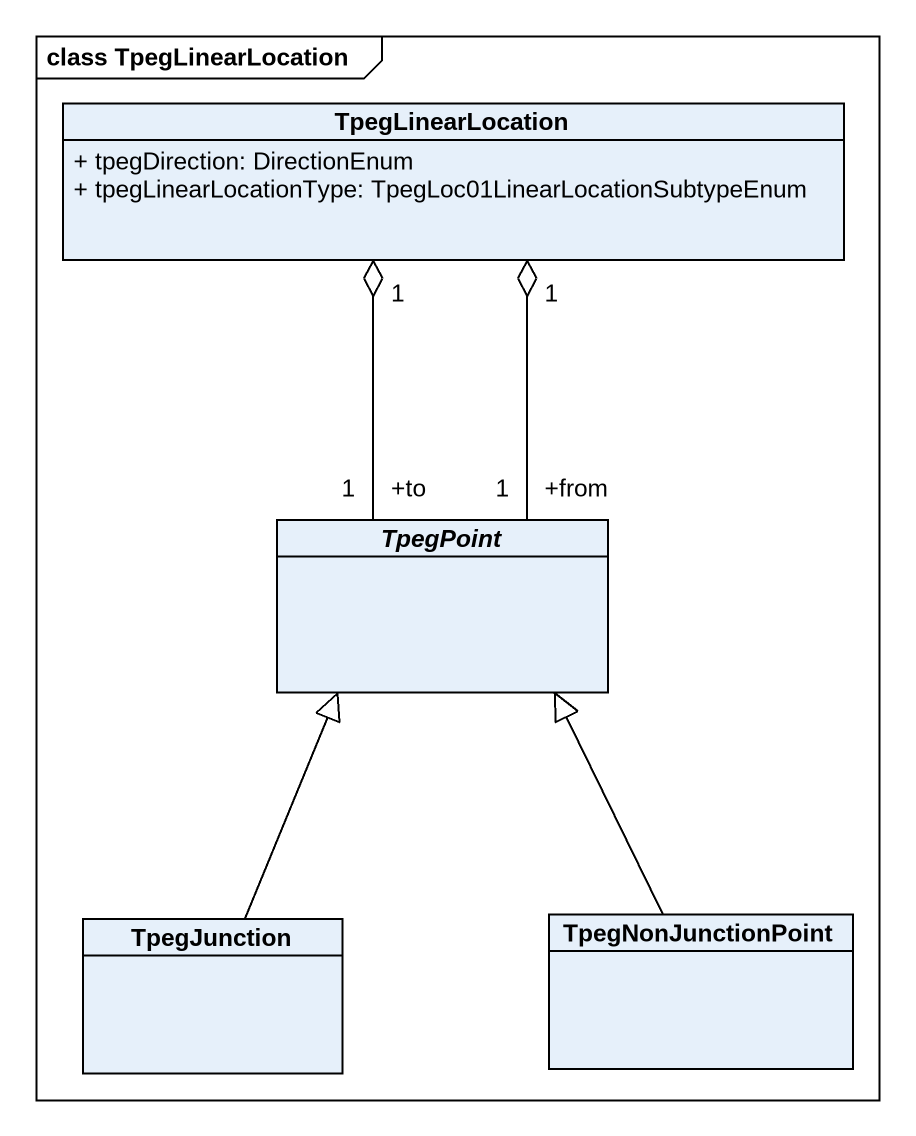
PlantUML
@startuml
mainframe class TpegLinearLocation
hide circle
hide empty members
skinparam classAttributeIconSize 0
class TpegLinearLocation {
  + tpegDirection: DirectionEnum
  + tpegLinearLocationType: TpegLoc01LinearLocationSubtypeEnum
}
abstract class TpegPoint
class TpegJunction
class TpegNonJunctionPoint
TpegPoint "+to\n1" -up-o "1" TpegLinearLocation
TpegPoint "+from\n1" -up-o "1" TpegLinearLocation
TpegJunction -up-|> TpegPoint
TpegNonJunctionPoint -up-|> TpegPoint
@enduml
